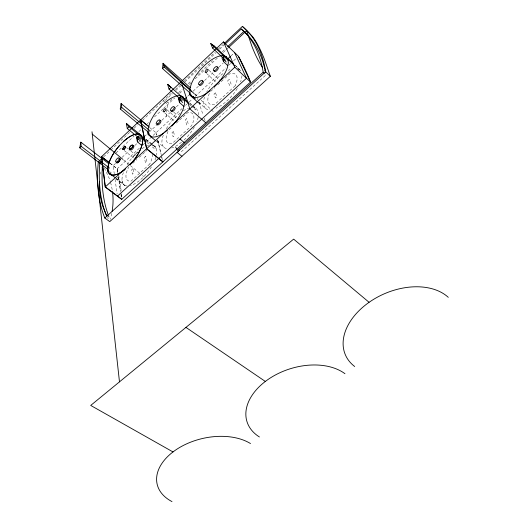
<?xml version="1.0" encoding="UTF-8"?>
<svg xmlns="http://www.w3.org/2000/svg" width="528" height="528" viewBox="0 0 528 528"><rect width="100%" height="100%" fill="white"/><g stroke="black" fill="none" stroke-linecap="round" stroke-linejoin="round"><path stroke-width="0.4" stroke-dasharray="2.64 1.98" d="M166.234 116.728L166.775 109.362M111.725 213.437L110.345 219.364M167.039 107.752L167.706 104.557L166.056 103.138M100.465 174.121L100.973 171.91M133.214 156.526L138.158 151.701M103.686 156.842L110.246 150.671M110.84 150.11L129.921 132.165M134.092 128.245L137.669 124.879M142.441 120.391L171.692 92.875M175.289 89.496L179.48 85.556M184.272 81.048L214.823 52.318M218.414 48.932L223.205 44.431M165.152 100.492L172.339 93.733M175.936 90.354L180.728 85.853M184.925 81.913L216.084 52.622M219.681 49.249L223.872 45.302M171.989 98.855L167.798 102.782L166.208 101.409M178.57 92.684L182.167 89.311M188.146 83.701L191.143 80.896M197.729 74.725L212.692 60.694M222.268 51.718L225.258 48.913M116.035 152.955L134.059 136.072M138.871 131.571L141.273 129.32M147.279 123.691L148.48 122.569M154.486 116.939L162.901 109.058M163.502 108.497L174.88 97.838M179.665 93.357L182.655 90.559M189.235 84.401L191.024 82.718M195.215 78.797L217.338 58.073M223.318 52.477L225.707 50.233M226.301 49.678L228.096 47.995M115.526 163.462L113.124 165.7L114.259 173.725M122.146 157.291L129.367 150.566M134.785 145.523L139.603 141.035M145.015 135.986L146.223 134.871M149.226 132.066L156.453 125.341M161.865 120.292L170.293 112.444M176.299 106.847L179.309 104.049M187.717 96.215L188.918 95.093M193.123 91.179L198.528 86.143M204.534 80.546L212.942 72.712M218.948 67.115L223.153 63.195M230.967 55.922L233.369 53.684M139.366 148.203L117.15 168.821L117.751 172.841M142.969 144.863L182.048 108.596M185.559 105.329L186.839 104.141M189.176 101.977L192.238 99.132M195.202 96.386L225.826 67.96M228.815 65.188L230.624 63.512M233.62 60.733L236.023 58.502M132.792 163.324L136.917 159.509M139.273 157.337L145.174 151.892M145.761 151.345L146.936 150.256M169.165 129.73L172.135 126.984M176.293 123.143L187.585 112.715A19.153 8.356 -49.9 0 1 191.611 125.684L172.055 143.59A19.153 8.356 -49.9 0 1 168.571 130.277M210.619 91.443L214.823 87.562M217.826 84.79L224.426 78.692M225.027 78.137L229.825 73.702A19.661 8.653 -48 0 1 235.085 85.886M149.873 163.891L131.05 181.124A18.744 8.032 -51.6 0 1 128.667 167.132M235.138 85.833L214.691 104.551A19.661 8.653 -48 0 1 209.708 92.651M181.282 151.767L265.987 74.91L264.871 73.834M222.974 73.59L218.671 76.982L214.038 81.622A25.898 11.398 -48 0 0 206.725 92.011M180.246 113.025L172.828 119.816A25.225 11.002 -49.9 0 0 165.937 129.413M107.983 216.335L109.164 217.199L108.451 215.345M109.349 171.475L113.263 174.478M117.183 177.481L118.49 178.477L118.873 180.484L116.252 178.477M115.942 178.576L125.011 185.513M115.856 178.649L124.931 185.585M110.068 163.205L117.229 168.749L117.83 172.768M109.989 163.277L117.15 168.821L117.52 170.227A446.813 160.585 37.1 0 1 118.094 172.63M124.159 150.467L134.171 158.413M126.588 147.629L127.835 148.625M130.964 151.114L137.214 156.097M146.091 139.352L155.562 147.088L156.71 149.978A24.684 10.586 -51.6 0 1 156.427 155.285M146.012 139.425L150.427 143.035M151.061 143.55L155.476 147.16L156.631 150.058M146.269 140.441L150.539 143.926M151.147 144.421L153.589 146.414L154.11 148.335L149.833 144.844M146.771 142.349L149.219 144.342M156.889 141.438L163.251 146.672A25.225 11.002 -49.9 0 0 167.528 148.658M156.598 141.464L159.034 143.471L158.492 141.57L157.278 140.567M123.433 159.839L129.789 165.092M130.429 165.62L139.966 173.494M142.514 175.6L143.788 176.649M149.787 127.684L156.044 132.726L156.598 135.089M164.538 112.748L175.646 122.225M167.033 109.837L178.121 119.341M173.791 112.22L176.048 114.16M163.31 100.769L165.508 102.663M189.644 102.835L192.02 104.927M192.614 105.455L196.779 109.118L198.224 111.824A25.225 11.002 -49.9 0 1 198.488 114.827M189.658 103.409L192.06 105.521M192.654 106.049L195.056 108.161L195.756 109.969L191.539 106.26M189.13 104.141L190.938 105.732M198.95 102.076L200.145 103.138L200.864 104.933L198.462 102.795M198.62 102.313L205.201 108.161A25.898 11.398 -48 0 0 210.038 109.765M194.581 93.641L196.403 95.264L197.188 97.561M206.6 73.458L216.315 82.394M209.108 70.422L220.07 80.56M194.561 94.037L196.951 96.287M201.142 100.228L210.712 109.223M211.306 109.791L214.302 112.603M237.389 68.297L238.57 69.419M235.627 65.677L239.712 69.564L241.19 71.65M234.736 64.931L238.273 68.297L239.158 69.986M104.412 168.095L109.085 178.048A235.528 121.961 -10.9 0 1 110.332 181.738M205.201 108.161L203.702 105.461A25.898 11.398 -48 0 1 204.508 97.099M107.474 217.358L108.233 218.777M163.251 146.672L162.05 143.774A25.225 11.002 -49.9 0 1 163.271 135.181M197.446 98.327L198.488 101.383M198.752 102.148L203.181 115.15M204.224 118.213L205.524 122.034M121.961 180.649L122.885 183.718M157.714 139.808L161.238 154.763M161.423 155.549L162.538 160.268M155.958 132.805L156.519 135.161M157.813 140.672L160.967 154.051M161.713 157.199L162.637 161.132M118.424 176.788L120.575 191.255M121.057 194.476L121.532 197.69M118.345 176.86L120.496 191.334M120.978 194.548L121.334 196.957M115.058 179.342L117.11 193.776M118.628 175.019A446.813 160.585 37.1 0 1 121.136 190.588M121.414 193.618A446.813 160.585 37.1 0 1 121.638 197.36M110.55 182.483A235.528 121.961 -10.9 0 1 112.378 190.892M198.205 117.17A25.225 11.002 -49.9 0 1 196.878 121.711M194.291 127.109A25.225 11.002 -49.9 0 1 182.754 141.194M181.54 142.223A25.225 11.002 -49.9 0 1 171.706 147.979M183.289 110.821A25.225 11.002 -49.9 0 1 188.694 108.233M192.911 107.56A25.225 11.002 -49.9 0 1 196.779 109.118M155.885 157.377A24.684 10.586 -51.6 0 1 154.909 160.116M151.424 166.894A24.684 10.586 -51.6 0 1 130.297 185.638M127.215 186.021A24.684 10.586 -51.6 0 1 122.965 183.645L122.041 180.576A24.684 10.586 -51.6 0 1 123.354 172.59M127.175 164.683A24.684 10.586 -51.6 0 1 137.537 152.189M141.979 148.724A24.684 10.586 -51.6 0 1 145.589 146.659M147.094 146.018A24.684 10.586 -51.6 0 1 148.672 145.517M153.311 145.477A24.684 10.586 -51.6 0 1 155.562 147.088M152.348 154.097A18.744 8.032 -51.6 0 1 149.82 163.937M241.949 75.755A25.898 11.398 -48 0 1 240.563 81.86M237.31 88.453A25.898 11.398 -48 0 1 216.163 108.181M228.439 70.283A25.898 11.398 -48 0 1 229.99 69.604M238.385 68.818A25.898 11.398 -48 0 1 239.712 69.564M145.735 156.281L144.375 157.542L145.451 162.855L146.83 161.594L145.735 156.281M186.641 118.602L185.222 119.915L186.74 124.958L188.173 123.638L186.641 118.602M229.159 79.438L227.68 80.804L229.673 85.543L231.172 84.17L229.159 79.438M133.003 168.643L131.657 169.884L132.409 174.187L133.769 172.94L133.003 168.643M173.422 131.419L172.022 132.713L173.118 136.805L174.53 135.511L173.422 131.419M215.431 92.743L213.972 94.083L215.437 97.951L216.909 96.591L215.431 92.743"/><path stroke-width="0.79" d="M149.371 134.053L147.543 132.548L148.051 134.435L155.984 140.963M145.55 141.352L143.101 139.359L142.613 137.458L145.055 139.445M227.792 65.644L223.509 61.591L223.839 56.212L228.089 60.251M108.695 170.973L107.389 169.976L107.732 171.97L114.939 177.474M189.994 92.974L162.532 68.541L163.06 63.294L190.311 87.674M183.902 106.385L179.54 102.577L180.18 97.013L184.51 100.815M112.16 211.24L112.787 206.197A235.528 121.961 -10.9 0 0 112.49 191.671M148.144 131.987L120.259 108.986L121.097 103.547L148.757 126.509M141.821 145.457L137.386 141.867L138.316 136.138L142.712 139.722M107.969 169.435L79.721 147.774L80.837 142.164L108.854 163.799M102.148 167.515L102.597 166.063M130.066 164.637L131.188 163.508A24.974 10.25 -51.6 0 0 141.273 147.411L142.619 142.573L142.745 138.593L141.676 135.736L126.357 123.42L127.281 128.528L140.58 139.352M171.778 126.119L173.356 124.535A25.529 10.659 -50 0 0 183.434 108.306L184.595 103.561L184.477 99.733L183.104 97.073L180.596 95.753A25.529 10.659 -50 0 0 168.439 99.944L163.759 103.693L159.258 108.247A25.529 10.659 -50 0 0 149.523 123.73L148.236 128.403L148.137 132.304L149.259 135.155L151.556 136.752A25.529 10.659 -50 0 0 163.72 133.102M214.322 86.902L217.351 83.873A26.215 11.048 -48.2 0 0 227.403 67.525L228.367 62.878L227.977 59.215L226.281 56.78L223.469 55.704L210.705 43.567L212.573 48.048L225.449 60.258M79.721 147.774L81.193 146.362L80.837 142.164M120.259 108.986L121.796 107.514L121.097 103.547M162.532 68.541L164.135 67.003L163.06 63.294M127.281 128.528L129.103 126.812L142.395 137.656M169.033 89.133L170.933 87.338L167.653 84.322L169.033 89.133L182.134 100.624M212.573 48.048L214.559 46.174L227.423 58.417M101.521 156.73L223.483 41.89L238.418 56.272L239.092 57.506A491.555 79.946 43.8 0 1 250.133 81.048L250.516 82.071L121.691 199.373L105.23 187.011L101.521 156.73L109.336 162.776M224.407 43.303L242.378 26.4L252.424 36.458A202.792 41.639 86.1 0 1 264.356 59.149L270.336 76.303L109.745 221.608L104.808 218.024A367.138 163.66 -42.5 0 1 98.32 161.891L101.897 158.525M225.073 44.18L241.25 28.974L243.309 30.782A301.376 123.724 -55.2 0 1 262.495 68.369L263.201 72.211L264.317 73.293M227.654 46.669L243.817 31.515L245.89 33.337A300.63 124.483 -55.3 0 1 265.267 71.062L265.551 72.6M228.697 47.434L246.635 30.631L251.724 45.791A308.2 70.026 -86.9 0 0 262.673 67.63M137.386 141.867L136.587 137.762L138.316 136.138M179.54 102.577L178.378 98.696L180.18 97.013M223.839 56.212L221.951 57.968L223.509 61.591M189.248 93.674L191.162 95.159M143.213 137.669L144.415 136.547M184.714 99.013L186.516 97.33M227.964 58.72L230.366 56.483M188.529 103.613L185.031 100.327M234.425 65.485L228.637 59.743M105.23 187.011L234.848 67.188L223.483 41.89M117.447 196.185L246.477 78.236L234.571 52.569M263.201 72.211L178.398 149.365L179.553 150.328M104.808 218.024L265.696 71.795A304.273 125.011 -55.3 0 0 242.378 26.4M210.124 90.605L207.266 92.842A26.215 11.048 -48.2 0 1 194.073 97.284L191.44 95.931L190.007 93.284L189.856 89.536L190.971 84.949A26.215 11.048 -48.2 0 1 200.693 69.353L205.352 64.634L210.269 60.68A26.215 11.048 -48.2 0 1 223.423 55.704L223.469 55.704M164.941 132.145L167.389 130.244M122.562 171.23L125.572 168.907M139.491 134.185L139.531 134.185A24.974 10.25 -51.6 0 0 128.258 137.656L123.803 141.2L119.381 145.682A24.974 10.25 -51.6 0 0 107.864 169.838L108.702 172.874A24.974 10.25 -51.6 0 0 124.78 169.653M223.423 55.704L226.281 56.78M180.596 95.753L183.104 97.073M172.999 451.935L90.71 405.431L293.654 239.131L369.046 302.267M210.705 43.567L214.559 46.174M185.948 327.393L265.333 381.447M107.389 215.906L106.207 215.041L105.032 211.959A363.495 161.898 -42.5 0 1 99.607 165.587L99.904 161.812L102.61 163.891L102.326 167.666A362.426 162.756 -42.4 0 0 107.976 214.104L108.451 215.345M121.777 199.294L105.316 186.938L101.6 156.658L109.415 162.703M81.193 146.362L109.428 168.076M98.32 161.891L100.247 163.363M162.822 161.918L146.593 148.777L140.534 120.001L149.252 127.096M136.587 137.762L140.983 141.332M162.908 161.845L146.678 148.698L140.613 119.922M92.261 134.105L122.793 159.317M177.078 152.335L181.896 156.321M121.796 107.514L149.668 130.568M179.995 139.009L184.147 142.501M178.378 98.696L182.708 102.491M205.781 122.8L189.816 108.821L181.21 81.695L190.324 89.839M188.456 102.346L184.252 98.65L184.919 100.439M167.653 84.322L184.028 98.861M192.364 96.221L195.36 98.881M197.861 102.267L190.054 95.33L189.367 93.562M164.135 67.003L191.585 91.496M164.056 65.347L193.961 93.476M223.549 59.479L226.208 62M234.848 67.188L250.516 82.071L238.418 56.272M233.554 63.809L227.66 58.199L228.512 59.855M192.832 96.65L193.512 97.291L193.393 96.934M265.696 71.795L270.336 76.303M241.25 28.974L243.817 31.515M126.357 123.42L129.103 126.812M150.473 136L151.048 136.719L150.962 136.336M264.851 70.528L265.729 71.65M175.613 147.2L178.543 151.741M109.831 173.765L110.299 174.55L110.246 174.148M106.781 215.945L103.013 206.851A208.415 112.114 6.4 0 1 99.502 181.652M92.004 131.762L119.48 381.856M171.996 501.6A54.338 34.254 -13.2 0 1 173.765 451.361A54.338 34.254 -13.2 0 1 250.503 443.553M259.42 436.966A56.681 37.356 -17.8 0 1 266.204 380.794A56.681 37.356 -17.8 0 1 344.969 373.712M354.697 366.518A59.902 40.445 -23.7 0 1 367.442 303.501A59.902 40.445 -23.7 0 1 448.279 297.33M174.372 107.369A2.699 1.129 -49.7 0 1 174.339 110.002A2.699 1.129 -49.7 0 1 171.362 111.296M160.136 120.641A2.673 1.115 -50.3 0 1 160.756 122.087A2.673 1.115 -50.3 0 1 158.519 124.7A2.673 1.115 -50.3 0 1 157.126 124.153M121.961 171.699A24.974 10.25 -51.6 0 1 110.755 174.616L108.781 172.801L107.943 169.765L108.266 165.726L109.718 160.974A24.974 10.25 -51.6 0 1 119.46 145.603M132.746 145.933A2.64 1.089 -51.3 0 1 133.808 146.949A2.64 1.089 -51.3 0 1 131.637 149.774A2.64 1.089 -51.3 0 1 130.205 149.239M119.084 158.664A2.62 1.069 -51.9 0 1 120.133 159.562A2.62 1.069 -51.9 0 1 118.252 162.314A2.62 1.069 -51.9 0 1 116.549 162.367M129.994 164.802A24.974 10.25 -51.6 0 0 142.666 138.673L141.59 135.815A24.974 10.25 -51.6 0 0 123.724 141.28M119.414 158.605A2.62 1.069 -51.9 0 1 119.163 161.363A2.62 1.069 -51.9 0 1 116.47 162.439M217.325 67.333A2.772 1.168 -47.9 0 1 218.17 68.633A2.772 1.168 -47.9 0 1 215.846 71.333A2.772 1.168 -47.9 0 1 214.21 70.963M202.481 81.167A2.746 1.155 -48.5 0 1 203.267 82.507A2.746 1.155 -48.5 0 1 200.963 85.186A2.746 1.155 -48.5 0 1 199.393 84.77M172.201 110.392A2.699 1.129 -49.7 0 0 174.101 106.663A2.699 1.129 -49.7 0 0 170.742 109.091A2.699 1.129 -49.7 0 0 172.201 110.392M157.912 123.697A2.68 1.109 -50.3 0 0 159.832 119.975A2.68 1.109 -50.3 0 0 156.532 122.351A2.68 1.109 -50.3 0 0 157.912 123.697M164.439 111.467A1.993 0.818 -49.9 0 0 165.845 108.722A1.993 0.818 -49.9 0 0 163.383 110.524A1.993 0.818 -49.9 0 0 164.439 111.467M130.858 148.909A2.64 1.082 -51.3 0 0 132.805 145.18A2.64 1.082 -51.3 0 0 129.624 147.457A2.64 1.082 -51.3 0 0 130.858 148.909M117.143 161.68A2.62 1.069 -51.9 0 0 119.11 157.958A2.62 1.069 -51.9 0 0 115.982 160.182A2.62 1.069 -51.9 0 0 117.143 161.68M123.941 149.325A1.947 0.792 -51.5 0 0 125.38 146.573A1.947 0.792 -51.5 0 0 123.044 148.262A1.947 0.792 -51.5 0 0 123.941 149.325A1.881 0.759 -51.5 0 0 125.341 146.632A1.881 0.759 -51.5 0 0 123.09 148.249A1.881 0.759 -51.5 0 0 123.941 149.285M130.779 148.982A2.64 1.082 -51.4 0 0 132.726 145.259A2.64 1.082 -51.4 0 0 129.538 147.536A2.64 1.082 -51.4 0 0 130.779 148.982M214.764 70.574A2.772 1.168 -47.9 0 0 217.338 66.759A2.772 1.168 -47.9 0 0 213.926 68.541A2.772 1.168 -47.9 0 0 214.764 70.574M199.881 84.44A2.746 1.155 -48.5 0 0 202.448 80.645A2.746 1.155 -48.5 0 0 199.122 82.361A2.746 1.155 -48.5 0 0 199.881 84.44M206.237 72.283A2.046 0.851 -48.2 0 0 208.138 69.472A2.046 0.851 -48.2 0 0 205.643 70.792A2.046 0.851 -48.2 0 0 206.237 72.283"/></g></svg>
